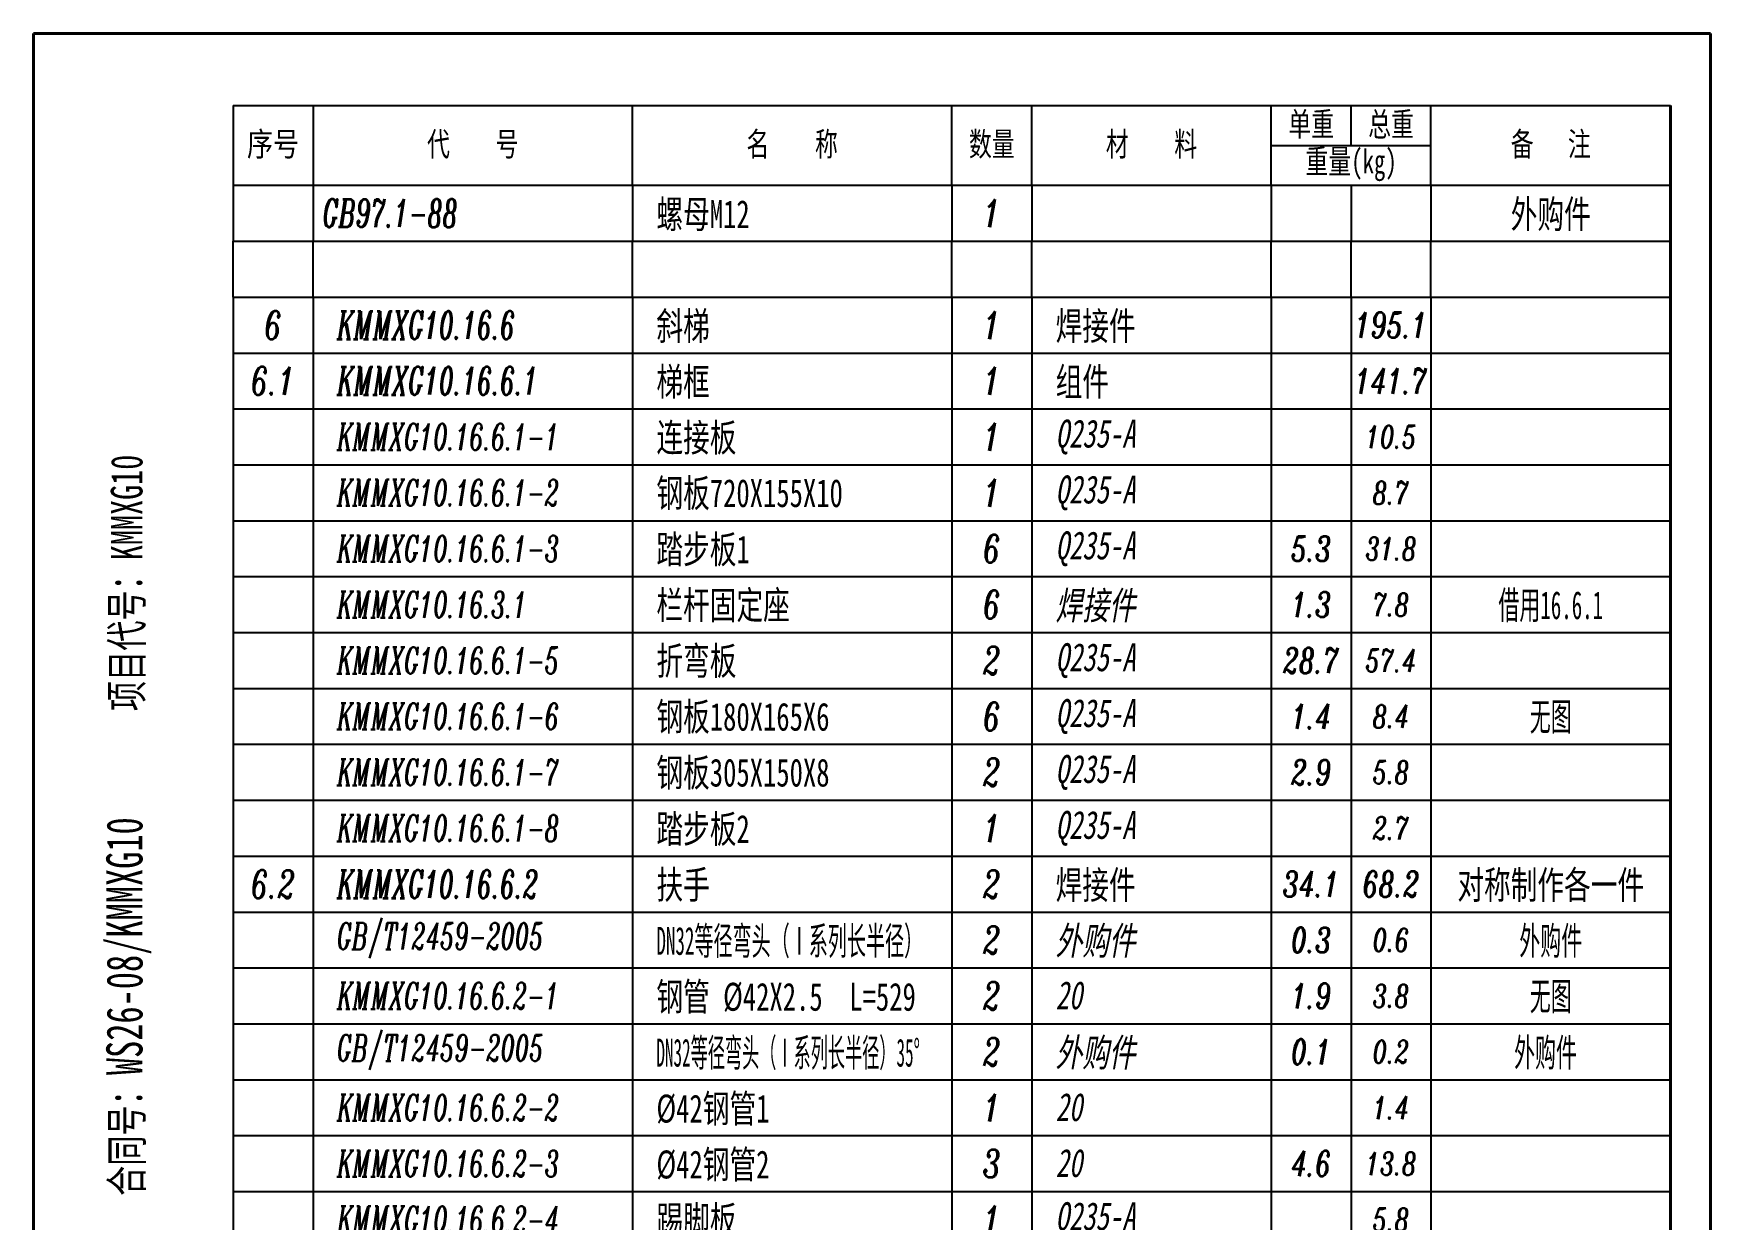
# Model space of a CAD drawing. Header units: millimetres. Extents: x 20942 to 27944, y 15544 to 18514.
# Drawn here: x 23468 to 25568, y 17029 to 18514 of the extents above; entities that cross this region are included whole.
import ezdxf
from ezdxf.enums import TextEntityAlignment as Align

# ---------------------------------------------------------------- set-up
doc = ezdxf.new("R2010")
doc.units = ezdxf.units.MM
doc.layers.add('$TD_AUDIT_GENERATED_(2C4)', color=7, linetype='Continuous', lineweight=40)
doc.layers.add('$TD_AUDIT_GENERATED_(2C5)', color=4, linetype='Continuous')
doc.layers.add('$TD_AUDIT_GENERATED_(2C6)', color=3, linetype='Continuous')
doc.styles.add('$TD_AUDIT_GENERATED_(2C7)', font='italic.shx', dxfattribs={"width": 0.7})
doc.styles.add('$TD_AUDIT_GENERATED_(2C8)', font='', dxfattribs={"width": 0.7})
doc.styles.get("Standard").update_dxf_attribs({"font": '', "width": 0.8})
doc.styles.get('$TD_AUDIT_GENERATED_(2C8)').set_extended_font_data('SimSun')
doc.styles.get('Standard').set_extended_font_data('SimSun')

# ---------------------------------------------------------------- blocks, each defined once
blk = doc.blocks.new('$TD_AUDIT_GENERATED_(8CB9)')
for p, q in [((0, 10), (180, 10)), ((0, 10), (0, 0)), ((10, 10), (10, 0)), ((50, 0), (50, 10)), ((90, 0), (90, 10)), ((100, 0), (100, 10)), ((130, 0), (130, 10)), ((140, 5), (140, 10)), ((150, 0), (150, 10)), ((180, 10), (180, 0)), ((130, 5), (150, 5)), ((0, 0), (180, 0))]:
    blk.add_line(p, q)
at = {"char_height": 3, "attachment_point": 5, "style": '$TD_AUDIT_GENERATED_(2C8)'}
for s, insert in [('\\M+5B5A5\\M+5D6D8', (135, 7.5)), ('\\M+5D7DC\\M+5D6D8', (145, 7.5)), ('\\M+5B4FA    \\M+5BAC5', (30, 5)), ('\\M+5C3FB    \\M+5B3C6', (70, 5)), ('\\M+5CAFD\\M+5C1BF', (95, 5)), ('\\M+5B2C4    \\M+5C1CF', (115, 5)), ('\\M+5B1B8   \\M+5D7A2', (165, 5)), ('\\M+5D6D8\\M+5C1BF(kg)', (140, 2.5))]:
    blk.add_mtext(s, dxfattribs=dict(at, insert=insert))
at = {"insert": (5, 5), "char_height": 3, "attachment_point": 5}
blk.add_mtext('{\\f\uffbfﾬￌﾣﾤ_GB2312|b0|i0|c134|p49;\\M+5D0F2\\M+5BAC5}', dxfattribs=at)
blk = doc.blocks.new('$TD_AUDIT_GENERATED_(8CD2)')
for p, q in [((0, 7), (180, 7)), ((0, 0), (0, 7)), ((10, 0), (10, 7)), ((50, 0), (50, 7)), ((90, 0), (90, 7)), ((100, 0), (100, 7)), ((130, 0), (130, 7)), ((140, 0), (140, 7)), ((150, 0), (150, 7)), ((180, 0), (180, 7)), ((0, 0), (180, 0))]:
    blk.add_line(p, q)
at = {"width": 0.7, "flags": 8}
for tag, style, p in [('1', '$TD_AUDIT_GENERATED_(2C7)', (5, 3.5)), ('4', '$TD_AUDIT_GENERATED_(2C7)', (95, 3.5)), ('6', '$TD_AUDIT_GENERATED_(2C7)', (135, 3.5)), ('7', '$TD_AUDIT_GENERATED_(2C7)', (145, 3.5)), ('8', '$TD_AUDIT_GENERATED_(2C8)', (165, 3.5))]:
    blk.add_attdef(tag, text='', height=3.5, dxfattribs=dict(at, style=style)).set_placement(p, align=Align.MIDDLE_CENTER)
at = {"color": 141, "flags": 8}
for tag, style, width, p in [('2', '$TD_AUDIT_GENERATED_(2C7)', 0.6, (13, 3.5)), ('3', '$TD_AUDIT_GENERATED_(2C8)', 0.7, (53, 3.5)), ('5', '$TD_AUDIT_GENERATED_(2C7)', 0.7, (103, 3.5))]:
    blk.add_attdef(tag, text='', height=3.5, dxfattribs=dict(at, style=style, width=width)).set_placement(p, align=Align.MIDDLE_LEFT)

msp = doc.modelspace()

# ---------------------------------------------------------------- linework, layer by layer
at = {"layer": '$TD_AUDIT_GENERATED_(2C4)'}
for p, q in [((25567.7, 18513.7), (23467.7, 18513.7)), ((23467.7, 18513.7), (23467.7, 15543.7)), ((25567.7, 18513.7), (25567.7, 15543.7)), ((25517.7, 18423.7), (25517.7, 15593.7))]:
    msp.add_line(p, q, dxfattribs=at)

# ---------------------------------------------------------------- block references
at = {"layer": '$TD_AUDIT_GENERATED_(2C5)', "xscale": 10, "yscale": 10, "zscale": 10}
for name, p in [('$TD_AUDIT_GENERATED_(8CB9)', (23717.7, 18323.7)), ('$TD_AUDIT_GENERATED_(8CD2)', (23717.7, 18183.7))]:
    msp.add_blockref(name, p, dxfattribs=at)
at = {"layer": '$TD_AUDIT_GENERATED_(2C5)'}
ref = msp.add_blockref('$TD_AUDIT_GENERATED_(8CD2)', (23717.7, 18323.7), dxfattribs=dict(at, xscale=-10.00000132878166, yscale=10.00000132878166, zscale=10.00000132878166, rotation=180))
ref.add_attrib('2', 'GB97.1-88', dxfattribs={"layer": '0', "color": 141, "height": 35, "style": '$TD_AUDIT_GENERATED_(2C7)', "width": 0.6, "flags": 8}).set_placement((23829.8, 18288.8), align=Align.MIDDLE_LEFT)
ref.add_attrib('3', '螺母M12', dxfattribs={"layer": '0', "color": 141, "height": 35, "style": '$TD_AUDIT_GENERATED_(2C8)', "width": 0.7, "flags": 8}).set_placement((24247.7, 18287.6), align=Align.MIDDLE_LEFT)
ref.add_attrib('4', '1', dxfattribs={"layer": '0', "height": 35, "style": '$TD_AUDIT_GENERATED_(2C7)', "width": 0.7, "flags": 8}).set_placement((24667.7, 18288.7), align=Align.MIDDLE_CENTER)
ref.add_attrib('8', '外购件', dxfattribs={"layer": '0', "height": 35, "style": '$TD_AUDIT_GENERATED_(2C8)', "width": 0.7, "flags": 8}).set_placement((25367.7, 18287.6), align=Align.MIDDLE_CENTER)
ref = msp.add_blockref('$TD_AUDIT_GENERATED_(8CD2)', (23717.7, 18183.7), dxfattribs=dict(at, xscale=-10.00000000000001, yscale=10.00000000000001, zscale=10.00000000000001, rotation=180))
ref.add_attrib('1', '6', dxfattribs={"layer": '0', "height": 35, "style": '$TD_AUDIT_GENERATED_(2C7)', "width": 0.7, "flags": 8}).set_placement((23767.7, 18148.7), align=Align.MIDDLE_CENTER)
ref.add_attrib('2', 'KMMXG10.16.6', dxfattribs={"layer": '0', "color": 141, "height": 35, "style": '$TD_AUDIT_GENERATED_(2C7)', "width": 0.6, "flags": 8}).set_placement((23847.7, 18148.7), align=Align.MIDDLE_LEFT)
ref.add_attrib('3', '斜梯', dxfattribs={"layer": '0', "color": 141, "height": 35, "style": '$TD_AUDIT_GENERATED_(2C8)', "width": 0.7, "flags": 8}).set_placement((24247.7, 18147.6), align=Align.MIDDLE_LEFT)
ref.add_attrib('4', '1', dxfattribs={"layer": '0', "height": 35, "style": '$TD_AUDIT_GENERATED_(2C7)', "width": 0.7, "flags": 8}).set_placement((24667.7, 18148.7), align=Align.MIDDLE_CENTER)
ref.add_attrib('5', '焊接件', dxfattribs={"layer": '0', "color": 141, "height": 35, "style": '$TD_AUDIT_GENERATED_(2C8)', "width": 0.7, "flags": 8}).set_placement((24747.7, 18147.6), align=Align.MIDDLE_LEFT)
ref.add_attrib('7', '195.1', dxfattribs={"layer": '0', "height": 32, "style": '$TD_AUDIT_GENERATED_(2C7)', "width": 0.7, "flags": 8}).set_placement((25167.7, 18148.7), align=Align.MIDDLE_CENTER)
ref = msp.add_blockref('$TD_AUDIT_GENERATED_(8CD2)', (23717.7, 18113.7), dxfattribs=dict(at, xscale=-10.00000000000001, yscale=10.00000000000001, zscale=10.00000000000001, rotation=180))
ref.add_attrib('1', '6.1', dxfattribs={"layer": '0', "height": 35, "style": '$TD_AUDIT_GENERATED_(2C7)', "width": 0.7, "flags": 8}).set_placement((23767.7, 18078.7), align=Align.MIDDLE_CENTER)
ref.add_attrib('2', 'KMMXG10.16.6.1', dxfattribs={"layer": '0', "color": 141, "height": 35, "style": '$TD_AUDIT_GENERATED_(2C7)', "width": 0.6, "flags": 8}).set_placement((23847.7, 18078.7), align=Align.MIDDLE_LEFT)
ref.add_attrib('3', '梯框', dxfattribs={"layer": '0', "color": 141, "height": 35, "style": '$TD_AUDIT_GENERATED_(2C8)', "width": 0.7, "flags": 8}).set_placement((24247.7, 18077.8), align=Align.MIDDLE_LEFT)
ref.add_attrib('4', '1', dxfattribs={"layer": '0', "height": 35, "style": '$TD_AUDIT_GENERATED_(2C7)', "width": 0.7, "flags": 8}).set_placement((24667.7, 18078.7), align=Align.MIDDLE_CENTER)
ref.add_attrib('5', '组件', dxfattribs={"layer": '0', "color": 141, "height": 35, "style": '$TD_AUDIT_GENERATED_(2C8)', "width": 0.7, "flags": 8}).set_placement((24747.7, 18077.8), align=Align.MIDDLE_LEFT)
ref.add_attrib('7', '141.7', dxfattribs={"layer": '0', "height": 32, "style": '$TD_AUDIT_GENERATED_(2C7)', "width": 0.7, "flags": 8}).set_placement((25167.7, 18078.7), align=Align.MIDDLE_CENTER)
ref = msp.add_blockref('$TD_AUDIT_GENERATED_(8CD2)', (23717.7, 18043.7), dxfattribs=dict(at, xscale=-10.00000000000001, yscale=10.00000000000001, zscale=10.00000000000001, rotation=180))
ref.add_attrib('2', 'KMMXG10.16.6.1-1', dxfattribs={"layer": '0', "color": 141, "height": 33.096, "style": '$TD_AUDIT_GENERATED_(2C7)', "width": 0.6, "flags": 8}).set_placement((23847.7, 18008.7), align=Align.MIDDLE_LEFT)
ref.add_attrib('3', '连接板', dxfattribs={"layer": '0', "color": 141, "height": 35, "style": '$TD_AUDIT_GENERATED_(2C8)', "width": 0.7, "flags": 8}).set_placement((24247.7, 18007.8), align=Align.MIDDLE_LEFT)
ref.add_attrib('4', '1', dxfattribs={"layer": '0', "height": 35, "style": '$TD_AUDIT_GENERATED_(2C7)', "width": 0.7, "flags": 8}).set_placement((24667.7, 18008.7), align=Align.MIDDLE_CENTER)
ref.add_attrib('5', 'Q235-A', dxfattribs={"layer": '0', "color": 141, "height": 35, "style": '$TD_AUDIT_GENERATED_(2C8)', "oblique": 10, "width": 0.7, "flags": 8}).set_placement((24747.7, 18012.8), align=Align.MIDDLE_LEFT)
ref.add_attrib('7', '10.5', dxfattribs={"layer": '0', "height": 28.7, "style": '$TD_AUDIT_GENERATED_(2C7)', "width": 0.7, "flags": 8}).set_placement((25167.7, 18008.7), align=Align.MIDDLE_CENTER)
ref = msp.add_blockref('$TD_AUDIT_GENERATED_(8CD2)', (23717.7, 17973.7), dxfattribs=dict(at, xscale=-10.00000000000001, yscale=10.00000000000001, zscale=10.00000000000001, rotation=180))
ref.add_attrib('2', 'KMMXG10.16.6.1-2', dxfattribs={"layer": '0', "color": 141, "height": 33.096, "style": '$TD_AUDIT_GENERATED_(2C7)', "width": 0.6, "flags": 8}).set_placement((23847.7, 17938.7), align=Align.MIDDLE_LEFT)
ref.add_attrib('3', '钢板720X155X10', dxfattribs={"layer": '0', "color": 141, "height": 35, "style": '$TD_AUDIT_GENERATED_(2C8)', "width": 0.7, "flags": 8}).set_placement((24247.7, 17938.3), align=Align.MIDDLE_LEFT)
ref.add_attrib('4', '1', dxfattribs={"layer": '0', "height": 35, "style": '$TD_AUDIT_GENERATED_(2C7)', "width": 0.7, "flags": 8}).set_placement((24667.7, 17938.7), align=Align.MIDDLE_CENTER)
ref.add_attrib('5', 'Q235-A', dxfattribs={"layer": '0', "color": 141, "height": 35, "style": '$TD_AUDIT_GENERATED_(2C8)', "oblique": 10, "width": 0.7, "flags": 8}).set_placement((24747.7, 17942.8), align=Align.MIDDLE_LEFT)
ref.add_attrib('7', '8.7', dxfattribs={"layer": '0', "height": 28.7, "style": '$TD_AUDIT_GENERATED_(2C7)', "width": 0.7, "flags": 8}).set_placement((25167.7, 17938.7), align=Align.MIDDLE_CENTER)
ref = msp.add_blockref('$TD_AUDIT_GENERATED_(8CD2)', (23717.7, 17903.7), dxfattribs=dict(at, xscale=-10.00000000000001, yscale=10.00000000000001, zscale=10.00000000000001, rotation=180))
ref.add_attrib('2', 'KMMXG10.16.6.1-3', dxfattribs={"layer": '0', "color": 141, "height": 33.096, "style": '$TD_AUDIT_GENERATED_(2C7)', "width": 0.6, "flags": 8}).set_placement((23847.7, 17868.7), align=Align.MIDDLE_LEFT)
ref.add_attrib('3', '踏步板1', dxfattribs={"layer": '0', "color": 141, "height": 35, "style": '$TD_AUDIT_GENERATED_(2C8)', "width": 0.7, "flags": 8}).set_placement((24247.7, 17867.8), align=Align.MIDDLE_LEFT)
ref.add_attrib('4', '6', dxfattribs={"layer": '0', "height": 35, "style": '$TD_AUDIT_GENERATED_(2C7)', "width": 0.7, "flags": 8}).set_placement((24667.7, 17868.7), align=Align.MIDDLE_CENTER)
ref.add_attrib('5', 'Q235-A', dxfattribs={"layer": '0', "color": 141, "height": 35, "style": '$TD_AUDIT_GENERATED_(2C8)', "oblique": 10, "width": 0.7, "flags": 8}).set_placement((24747.7, 17872.8), align=Align.MIDDLE_LEFT)
ref.add_attrib('6', '5.3', dxfattribs={"layer": '0', "height": 31.57, "style": '$TD_AUDIT_GENERATED_(2C7)', "width": 0.7, "flags": 8}).set_placement((25067.7, 17868.7), align=Align.MIDDLE_CENTER)
ref.add_attrib('7', '31.8', dxfattribs={"layer": '0', "height": 28.7, "style": '$TD_AUDIT_GENERATED_(2C7)', "width": 0.7, "flags": 8}).set_placement((25167.7, 17868.7), align=Align.MIDDLE_CENTER)
ref = msp.add_blockref('$TD_AUDIT_GENERATED_(8CD2)', (23717.7, 17833.7), dxfattribs=dict(at, xscale=-10.00000000000001, yscale=10.00000000000001, zscale=10.00000000000001, rotation=180))
ref.add_attrib('2', 'KMMXG10.16.3.1', dxfattribs={"layer": '0', "color": 141, "height": 33.096, "style": '$TD_AUDIT_GENERATED_(2C7)', "width": 0.6, "flags": 8}).set_placement((23847.7, 17798.7), align=Align.MIDDLE_LEFT)
ref.add_attrib('3', '栏杆固定座', dxfattribs={"layer": '0', "color": 141, "height": 35, "style": '$TD_AUDIT_GENERATED_(2C8)', "width": 0.7, "flags": 8}).set_placement((24247.7, 17798), align=Align.MIDDLE_LEFT)
ref.add_attrib('4', '6', dxfattribs={"layer": '0', "height": 35, "style": '$TD_AUDIT_GENERATED_(2C7)', "width": 0.7, "flags": 8}).set_placement((24667.7, 17798.7), align=Align.MIDDLE_CENTER)
ref.add_attrib('5', '焊接件', dxfattribs={"layer": '0', "color": 141, "height": 35, "style": '$TD_AUDIT_GENERATED_(2C8)', "oblique": 10, "width": 0.7, "flags": 8}).set_placement((24747.7, 17797.6), align=Align.MIDDLE_LEFT)
ref.add_attrib('6', '1.3', dxfattribs={"layer": '0', "height": 31.57, "style": '$TD_AUDIT_GENERATED_(2C7)', "width": 0.7, "flags": 8}).set_placement((25067.7, 17798.7), align=Align.MIDDLE_CENTER)
ref.add_attrib('7', '7.8', dxfattribs={"layer": '0', "height": 28.7, "style": '$TD_AUDIT_GENERATED_(2C7)', "width": 0.7, "flags": 8}).set_placement((25167.7, 17798.7), align=Align.MIDDLE_CENTER)
ref.add_attrib('8', '借用16.6.1', dxfattribs={"layer": '0', "height": 35, "style": '$TD_AUDIT_GENERATED_(2C8)', "width": 0.55, "flags": 8}).set_placement((25367.7, 17798), align=Align.MIDDLE_CENTER)
ref = msp.add_blockref('$TD_AUDIT_GENERATED_(8CD2)', (23717.7, 17763.7), dxfattribs=dict(at, xscale=-10.00000000000001, yscale=10.00000000000001, zscale=10.00000000000001, rotation=180))
ref.add_attrib('2', 'KMMXG10.16.6.1-5', dxfattribs={"layer": '0', "color": 141, "height": 33.096, "style": '$TD_AUDIT_GENERATED_(2C7)', "width": 0.6, "flags": 8}).set_placement((23847.7, 17728.7), align=Align.MIDDLE_LEFT)
ref.add_attrib('3', '折弯板', dxfattribs={"layer": '0', "color": 141, "height": 35, "style": '$TD_AUDIT_GENERATED_(2C8)', "width": 0.7, "flags": 8}).set_placement((24247.7, 17728.2), align=Align.MIDDLE_LEFT)
ref.add_attrib('4', '2', dxfattribs={"layer": '0', "height": 35, "style": '$TD_AUDIT_GENERATED_(2C7)', "width": 0.7, "flags": 8}).set_placement((24667.7, 17728.7), align=Align.MIDDLE_CENTER)
ref.add_attrib('5', 'Q235-A', dxfattribs={"layer": '0', "color": 141, "height": 35, "style": '$TD_AUDIT_GENERATED_(2C8)', "oblique": 10, "width": 0.7, "flags": 8}).set_placement((24747.7, 17732.8), align=Align.MIDDLE_LEFT)
ref.add_attrib('6', '28.7', dxfattribs={"layer": '0', "height": 31.57, "style": '$TD_AUDIT_GENERATED_(2C7)', "width": 0.7, "flags": 8}).set_placement((25067.7, 17728.7), align=Align.MIDDLE_CENTER)
ref.add_attrib('7', '57.4', dxfattribs={"layer": '0', "height": 28.7, "style": '$TD_AUDIT_GENERATED_(2C7)', "width": 0.7, "flags": 8}).set_placement((25167.7, 17728.7), align=Align.MIDDLE_CENTER)
ref = msp.add_blockref('$TD_AUDIT_GENERATED_(8CD2)', (23717.7, 17693.7), dxfattribs=dict(at, xscale=-10.00000000000001, yscale=10.00000000000001, zscale=10.00000000000001, rotation=180))
ref.add_attrib('2', 'KMMXG10.16.6.1-6', dxfattribs={"layer": '0', "color": 141, "height": 33.096, "style": '$TD_AUDIT_GENERATED_(2C7)', "width": 0.6, "flags": 8}).set_placement((23847.7, 17658.7), align=Align.MIDDLE_LEFT)
ref.add_attrib('3', '钢板180X165X6', dxfattribs={"layer": '0', "color": 141, "height": 35, "style": '$TD_AUDIT_GENERATED_(2C8)', "width": 0.7, "flags": 8}).set_placement((24247.7, 17658.3), align=Align.MIDDLE_LEFT)
ref.add_attrib('4', '6', dxfattribs={"layer": '0', "height": 35, "style": '$TD_AUDIT_GENERATED_(2C7)', "width": 0.7, "flags": 8}).set_placement((24667.7, 17658.7), align=Align.MIDDLE_CENTER)
ref.add_attrib('5', 'Q235-A', dxfattribs={"layer": '0', "color": 141, "height": 35, "style": '$TD_AUDIT_GENERATED_(2C8)', "oblique": 10, "width": 0.7, "flags": 8}).set_placement((24747.7, 17662.8), align=Align.MIDDLE_LEFT)
ref.add_attrib('6', '1.4', dxfattribs={"layer": '0', "height": 31.57, "style": '$TD_AUDIT_GENERATED_(2C7)', "width": 0.7, "flags": 8}).set_placement((25067.7, 17658.7), align=Align.MIDDLE_CENTER)
ref.add_attrib('7', '8.4', dxfattribs={"layer": '0', "height": 28.7, "style": '$TD_AUDIT_GENERATED_(2C7)', "width": 0.7, "flags": 8}).set_placement((25167.7, 17658.7), align=Align.MIDDLE_CENTER)
ref.add_attrib('8', '无图', dxfattribs={"layer": '0', "height": 35, "style": '$TD_AUDIT_GENERATED_(2C8)', "width": 0.55, "flags": 8}).set_placement((25367.7, 17658.2), align=Align.MIDDLE_CENTER)
ref = msp.add_blockref('$TD_AUDIT_GENERATED_(8CD2)', (23717.7, 17623.7), dxfattribs=dict(at, xscale=-10.00000000000001, yscale=10.00000000000001, zscale=10.00000000000001, rotation=180))
ref.add_attrib('2', 'KMMXG10.16.6.1-7', dxfattribs={"layer": '0', "color": 141, "height": 33.096, "style": '$TD_AUDIT_GENERATED_(2C7)', "width": 0.6, "flags": 8}).set_placement((23847.7, 17588.7), align=Align.MIDDLE_LEFT)
ref.add_attrib('3', '钢板305X150X8', dxfattribs={"layer": '0', "color": 141, "height": 35, "style": '$TD_AUDIT_GENERATED_(2C8)', "width": 0.7, "flags": 8}).set_placement((24247.7, 17588.3), align=Align.MIDDLE_LEFT)
ref.add_attrib('4', '2', dxfattribs={"layer": '0', "height": 35, "style": '$TD_AUDIT_GENERATED_(2C7)', "width": 0.7, "flags": 8}).set_placement((24667.7, 17588.7), align=Align.MIDDLE_CENTER)
ref.add_attrib('5', 'Q235-A', dxfattribs={"layer": '0', "color": 141, "height": 35, "style": '$TD_AUDIT_GENERATED_(2C8)', "oblique": 10, "width": 0.7, "flags": 8}).set_placement((24747.7, 17592.8), align=Align.MIDDLE_LEFT)
ref.add_attrib('6', '2.9', dxfattribs={"layer": '0', "height": 31.57, "style": '$TD_AUDIT_GENERATED_(2C7)', "width": 0.7, "flags": 8}).set_placement((25067.7, 17588.7), align=Align.MIDDLE_CENTER)
ref.add_attrib('7', '5.8', dxfattribs={"layer": '0', "height": 28.7, "style": '$TD_AUDIT_GENERATED_(2C7)', "width": 0.7, "flags": 8}).set_placement((25167.7, 17588.7), align=Align.MIDDLE_CENTER)
ref = msp.add_blockref('$TD_AUDIT_GENERATED_(8CD2)', (23717.7, 17553.7), dxfattribs=dict(at, xscale=-10.00000000000001, yscale=10.00000000000001, zscale=10.00000000000001, rotation=180))
ref.add_attrib('2', 'KMMXG10.16.6.1-8', dxfattribs={"layer": '0', "color": 141, "height": 33.096, "style": '$TD_AUDIT_GENERATED_(2C7)', "width": 0.6, "flags": 8}).set_placement((23847.7, 17518.7), align=Align.MIDDLE_LEFT)
ref.add_attrib('3', '踏步板2', dxfattribs={"layer": '0', "color": 141, "height": 35, "style": '$TD_AUDIT_GENERATED_(2C8)', "width": 0.7, "flags": 8}).set_placement((24247.7, 17517.8), align=Align.MIDDLE_LEFT)
ref.add_attrib('4', '1', dxfattribs={"layer": '0', "height": 35, "style": '$TD_AUDIT_GENERATED_(2C7)', "width": 0.7, "flags": 8}).set_placement((24667.7, 17518.7), align=Align.MIDDLE_CENTER)
ref.add_attrib('5', 'Q235-A', dxfattribs={"layer": '0', "color": 141, "height": 35, "style": '$TD_AUDIT_GENERATED_(2C8)', "oblique": 10, "width": 0.7, "flags": 8}).set_placement((24747.7, 17522.8), align=Align.MIDDLE_LEFT)
ref.add_attrib('7', '2.7', dxfattribs={"layer": '0', "height": 28.7, "style": '$TD_AUDIT_GENERATED_(2C7)', "width": 0.7, "flags": 8}).set_placement((25167.7, 17518.7), align=Align.MIDDLE_CENTER)
ref = msp.add_blockref('$TD_AUDIT_GENERATED_(8CD2)', (23717.7, 17483.7), dxfattribs=dict(at, xscale=-10.00000000000001, yscale=10.00000000000001, zscale=10.00000000000001, rotation=180))
ref.add_attrib('1', '6.2', dxfattribs={"layer": '0', "height": 35, "style": '$TD_AUDIT_GENERATED_(2C7)', "width": 0.7, "flags": 8}).set_placement((23767.7, 17448.7), align=Align.MIDDLE_CENTER)
ref.add_attrib('2', 'KMMXG10.16.6.2', dxfattribs={"layer": '0', "color": 141, "height": 35, "style": '$TD_AUDIT_GENERATED_(2C7)', "width": 0.6, "flags": 8}).set_placement((23847.7, 17448.7), align=Align.MIDDLE_LEFT)
ref.add_attrib('3', '扶手', dxfattribs={"layer": '0', "color": 141, "height": 35, "style": '$TD_AUDIT_GENERATED_(2C8)', "width": 0.7, "flags": 8}).set_placement((24247.7, 17447.8), align=Align.MIDDLE_LEFT)
ref.add_attrib('4', '2', dxfattribs={"layer": '0', "height": 35, "style": '$TD_AUDIT_GENERATED_(2C7)', "width": 0.7, "flags": 8}).set_placement((24667.7, 17448.7), align=Align.MIDDLE_CENTER)
ref.add_attrib('5', '焊接件', dxfattribs={"layer": '0', "color": 141, "height": 35, "style": '$TD_AUDIT_GENERATED_(2C8)', "width": 0.7, "flags": 8}).set_placement((24747.7, 17447.6), align=Align.MIDDLE_LEFT)
ref.add_attrib('6', '34.1', dxfattribs={"layer": '0', "height": 32, "style": '$TD_AUDIT_GENERATED_(2C7)', "width": 0.7, "flags": 8}).set_placement((25067.7, 17448.7), align=Align.MIDDLE_CENTER)
ref.add_attrib('7', '68.2', dxfattribs={"layer": '0', "height": 32, "style": '$TD_AUDIT_GENERATED_(2C7)', "width": 0.7, "flags": 8}).set_placement((25167.7, 17448.7), align=Align.MIDDLE_CENTER)
ref.add_attrib('8', '对称制作各一件', dxfattribs={"layer": '0', "height": 35, "style": '$TD_AUDIT_GENERATED_(2C8)', "width": 0.7, "flags": 8}).set_placement((25367.7, 17447.6), align=Align.MIDDLE_CENTER)
ref = msp.add_blockref('$TD_AUDIT_GENERATED_(8CD2)', (23717.7, 17413.7), dxfattribs=dict(at, xscale=-9.999999999999993, yscale=9.999999999999993, zscale=9.999999999999993, rotation=180))
ref.add_attrib('2', 'GB/T12459-2005', dxfattribs={"layer": '0', "color": 141, "height": 33.096, "style": '$TD_AUDIT_GENERATED_(2C7)', "width": 0.6, "flags": 8}).set_placement((23847.7, 17383.5), align=Align.MIDDLE_LEFT)
ref.add_attrib('3', 'DN32等径弯头（Ⅰ系列长半径）', dxfattribs={"layer": '0', "color": 141, "height": 35, "style": '$TD_AUDIT_GENERATED_(2C8)', "width": 0.5, "flags": 8}).set_placement((24247.7, 17377.6), align=Align.MIDDLE_LEFT)
ref.add_attrib('4', '2', dxfattribs={"layer": '0', "height": 35, "style": '$TD_AUDIT_GENERATED_(2C7)', "width": 0.7, "flags": 8}).set_placement((24667.7, 17378.7), align=Align.MIDDLE_CENTER)
ref.add_attrib('5', '外购件', dxfattribs={"layer": '0', "color": 141, "height": 35, "style": '$TD_AUDIT_GENERATED_(2C8)', "oblique": 10, "width": 0.7, "flags": 8}).set_placement((24747.7, 17377.8), align=Align.MIDDLE_LEFT)
ref.add_attrib('6', '0.3', dxfattribs={"layer": '0', "height": 31.57, "style": '$TD_AUDIT_GENERATED_(2C7)', "width": 0.7, "flags": 8}).set_placement((25067.7, 17378.7), align=Align.MIDDLE_CENTER)
ref.add_attrib('7', '0.6', dxfattribs={"layer": '0', "height": 28.7, "style": '$TD_AUDIT_GENERATED_(2C7)', "width": 0.7, "flags": 8}).set_placement((25167.7, 17378.7), align=Align.MIDDLE_CENTER)
ref.add_attrib('8', '外购件', dxfattribs={"layer": '0', "height": 35, "style": '$TD_AUDIT_GENERATED_(2C8)', "width": 0.55, "flags": 8}).set_placement((25367.7, 17377.8), align=Align.MIDDLE_CENTER)
ref = msp.add_blockref('$TD_AUDIT_GENERATED_(8CD2)', (23717.7, 17343.7), dxfattribs=dict(at, xscale=-9.999999999999993, yscale=9.999999999999993, zscale=9.999999999999993, rotation=180))
ref.add_attrib('2', 'KMMXG10.16.6.2-1', dxfattribs={"layer": '0', "color": 141, "height": 33.096, "style": '$TD_AUDIT_GENERATED_(2C7)', "width": 0.6, "flags": 8}).set_placement((23847.7, 17308.7), align=Align.MIDDLE_LEFT)
ref.add_attrib('3', '钢管 %%c42X2.5  L=529', dxfattribs={"layer": '0', "color": 141, "height": 35, "style": '$TD_AUDIT_GENERATED_(2C8)', "width": 0.7, "flags": 8}).set_placement((24247.7, 17307.6), align=Align.MIDDLE_LEFT)
ref.add_attrib('4', '2', dxfattribs={"layer": '0', "height": 35, "style": '$TD_AUDIT_GENERATED_(2C7)', "width": 0.7, "flags": 8}).set_placement((24667.7, 17308.7), align=Align.MIDDLE_CENTER)
ref.add_attrib('5', '20', dxfattribs={"layer": '0', "color": 141, "height": 35, "style": '$TD_AUDIT_GENERATED_(2C8)', "oblique": 10, "width": 0.7, "flags": 8}).set_placement((24747.7, 17309.5), align=Align.MIDDLE_LEFT)
ref.add_attrib('6', '1.9', dxfattribs={"layer": '0', "height": 31.57, "style": '$TD_AUDIT_GENERATED_(2C7)', "width": 0.7, "flags": 8}).set_placement((25067.7, 17308.7), align=Align.MIDDLE_CENTER)
ref.add_attrib('7', '3.8', dxfattribs={"layer": '0', "height": 28.7, "style": '$TD_AUDIT_GENERATED_(2C7)', "width": 0.7, "flags": 8}).set_placement((25167.7, 17308.7), align=Align.MIDDLE_CENTER)
ref.add_attrib('8', '无图', dxfattribs={"layer": '0', "height": 35, "style": '$TD_AUDIT_GENERATED_(2C8)', "width": 0.55, "flags": 8}).set_placement((25367.7, 17308.2), align=Align.MIDDLE_CENTER)
ref = msp.add_blockref('$TD_AUDIT_GENERATED_(8CD2)', (23717.7, 17273.7), dxfattribs=dict(at, xscale=-9.999999999999993, yscale=9.999999999999993, zscale=9.999999999999993, rotation=180))
ref.add_attrib('2', 'GB/T12459-2005', dxfattribs={"layer": '0', "color": 141, "height": 33.096, "style": '$TD_AUDIT_GENERATED_(2C7)', "width": 0.6, "flags": 8}).set_placement((23847.7, 17243.5), align=Align.MIDDLE_LEFT)
ref.add_attrib('3', 'DN32等径弯头（Ⅰ系列长半径）35°', dxfattribs={"layer": '0', "color": 141, "height": 35, "style": '$TD_AUDIT_GENERATED_(2C8)', "width": 0.45, "flags": 8}).set_placement((24247.7, 17237.6), align=Align.MIDDLE_LEFT)
ref.add_attrib('4', '2', dxfattribs={"layer": '0', "height": 35, "style": '$TD_AUDIT_GENERATED_(2C7)', "width": 0.7, "flags": 8}).set_placement((24667.7, 17238.7), align=Align.MIDDLE_CENTER)
ref.add_attrib('5', '外购件', dxfattribs={"layer": '0', "color": 141, "height": 35, "style": '$TD_AUDIT_GENERATED_(2C8)', "oblique": 10, "width": 0.7, "flags": 8}).set_placement((24747.7, 17237.8), align=Align.MIDDLE_LEFT)
ref.add_attrib('6', '0.1', dxfattribs={"layer": '0', "height": 31.57, "style": '$TD_AUDIT_GENERATED_(2C7)', "width": 0.7, "flags": 8}).set_placement((25067.7, 17238.7), align=Align.MIDDLE_CENTER)
ref.add_attrib('7', '0.2', dxfattribs={"layer": '0', "height": 28.7, "style": '$TD_AUDIT_GENERATED_(2C7)', "width": 0.7, "flags": 8}).set_placement((25167.7, 17238.7), align=Align.MIDDLE_CENTER)
ref.add_attrib('8', '外购件 ', dxfattribs={"layer": '0', "height": 35, "style": '$TD_AUDIT_GENERATED_(2C8)', "width": 0.55, "flags": 8}).set_placement((25367.7, 17237.8), align=Align.MIDDLE_CENTER)
ref = msp.add_blockref('$TD_AUDIT_GENERATED_(8CD2)', (23717.7, 17203.7), dxfattribs=dict(at, xscale=-9.999999999999993, yscale=9.999999999999993, zscale=9.999999999999993, rotation=180))
ref.add_attrib('2', 'KMMXG10.16.6.2-2', dxfattribs={"layer": '0', "color": 141, "height": 33.096, "style": '$TD_AUDIT_GENERATED_(2C7)', "width": 0.6, "flags": 8}).set_placement((23847.7, 17168.7), align=Align.MIDDLE_LEFT)
ref.add_attrib('3', '%%c42钢管1', dxfattribs={"layer": '0', "color": 141, "height": 35, "style": '$TD_AUDIT_GENERATED_(2C8)', "width": 0.7, "flags": 8}).set_placement((24247.7, 17167.6), align=Align.MIDDLE_LEFT)
ref.add_attrib('4', '1', dxfattribs={"layer": '0', "height": 35, "style": '$TD_AUDIT_GENERATED_(2C7)', "width": 0.7, "flags": 8}).set_placement((24667.7, 17168.7), align=Align.MIDDLE_CENTER)
ref.add_attrib('5', '20', dxfattribs={"layer": '0', "color": 141, "height": 35, "style": '$TD_AUDIT_GENERATED_(2C8)', "oblique": 10, "width": 0.7, "flags": 8}).set_placement((24747.7, 17169.5), align=Align.MIDDLE_LEFT)
ref.add_attrib('7', '1.4', dxfattribs={"layer": '0', "height": 28.7, "style": '$TD_AUDIT_GENERATED_(2C7)', "width": 0.7, "flags": 8}).set_placement((25167.7, 17168.7), align=Align.MIDDLE_CENTER)
ref = msp.add_blockref('$TD_AUDIT_GENERATED_(8CD2)', (23717.7, 17133.7), dxfattribs=dict(at, xscale=-9.999999999999993, yscale=9.999999999999993, zscale=9.999999999999993, rotation=180))
ref.add_attrib('2', 'KMMXG10.16.6.2-3', dxfattribs={"layer": '0', "color": 141, "height": 33.096, "style": '$TD_AUDIT_GENERATED_(2C7)', "width": 0.6, "flags": 8}).set_placement((23847.7, 17098.7), align=Align.MIDDLE_LEFT)
ref.add_attrib('3', '%%c42钢管2', dxfattribs={"layer": '0', "color": 141, "height": 35, "style": '$TD_AUDIT_GENERATED_(2C8)', "width": 0.7, "flags": 8}).set_placement((24247.7, 17097.6), align=Align.MIDDLE_LEFT)
ref.add_attrib('4', '3', dxfattribs={"layer": '0', "height": 35, "style": '$TD_AUDIT_GENERATED_(2C7)', "width": 0.7, "flags": 8}).set_placement((24667.7, 17098.7), align=Align.MIDDLE_CENTER)
ref.add_attrib('5', '20', dxfattribs={"layer": '0', "color": 141, "height": 35, "style": '$TD_AUDIT_GENERATED_(2C8)', "oblique": 10, "width": 0.7, "flags": 8}).set_placement((24747.7, 17099.5), align=Align.MIDDLE_LEFT)
ref.add_attrib('6', '4.6', dxfattribs={"layer": '0', "height": 31.57, "style": '$TD_AUDIT_GENERATED_(2C7)', "width": 0.7, "flags": 8}).set_placement((25067.7, 17098.7), align=Align.MIDDLE_CENTER)
ref.add_attrib('7', '13.8', dxfattribs={"layer": '0', "height": 28.7, "style": '$TD_AUDIT_GENERATED_(2C7)', "width": 0.7, "flags": 8}).set_placement((25167.7, 17098.7), align=Align.MIDDLE_CENTER)
ref = msp.add_blockref('$TD_AUDIT_GENERATED_(8CD2)', (23717.7, 17063.7), dxfattribs=dict(at, xscale=-9.999999999999993, yscale=9.999999999999993, zscale=9.999999999999993, rotation=180))
ref.add_attrib('2', 'KMMXG10.16.6.2-4', dxfattribs={"layer": '0', "color": 141, "height": 33.096, "style": '$TD_AUDIT_GENERATED_(2C7)', "width": 0.6, "flags": 8}).set_placement((23847.7, 17028.7), align=Align.MIDDLE_LEFT)
ref.add_attrib('3', '踢脚板', dxfattribs={"layer": '0', "color": 141, "height": 35, "style": '$TD_AUDIT_GENERATED_(2C8)', "width": 0.7, "flags": 8}).set_placement((24247.7, 17028.2), align=Align.MIDDLE_LEFT)
ref.add_attrib('4', '1', dxfattribs={"layer": '0', "height": 35, "style": '$TD_AUDIT_GENERATED_(2C7)', "width": 0.7, "flags": 8}).set_placement((24667.7, 17028.7), align=Align.MIDDLE_CENTER)
ref.add_attrib('5', 'Q235-A', dxfattribs={"layer": '0', "color": 141, "height": 35, "style": '$TD_AUDIT_GENERATED_(2C8)', "oblique": 10, "width": 0.7, "flags": 8}).set_placement((24747.7, 17032.8), align=Align.MIDDLE_LEFT)
ref.add_attrib('7', '5.8', dxfattribs={"layer": '0', "height": 28.7, "style": '$TD_AUDIT_GENERATED_(2C7)', "width": 0.7, "flags": 8}).set_placement((25167.7, 17028.7), align=Align.MIDDLE_CENTER)

# ---------------------------------------------------------------- texts
at = {"layer": '$TD_AUDIT_GENERATED_(2C6)', "char_height": 45.205, "width": 987.414, "attachment_point": 1, "rotation": 90, "style": '$TD_AUDIT_GENERATED_(2C8)'}
for s, insert in [('{\\H0.876x;\\M+5CFEE\\M+5C4BF\\M+5B4FA\\M+5BAC5\\M+5A3BAKMMXG10}\\M+5A1A1\\M+5A1A1', (23558.9, 17665.3)), ('{\\H0.876x;\\M+5BACF\\M+5CDAC\\M+5BAC5\\M+5A3BA}WS26-08/KMMXG10{\\H0.876x;\\P\\M+5A1A1}\\M+5A1A1\\M+5A1A1\\M+5A1A1\\M+5A1A1', (23558.9, 17058.2))]:
    msp.add_mtext(s, dxfattribs=dict(at, insert=insert))

doc.saveas('drawing.dxf')
